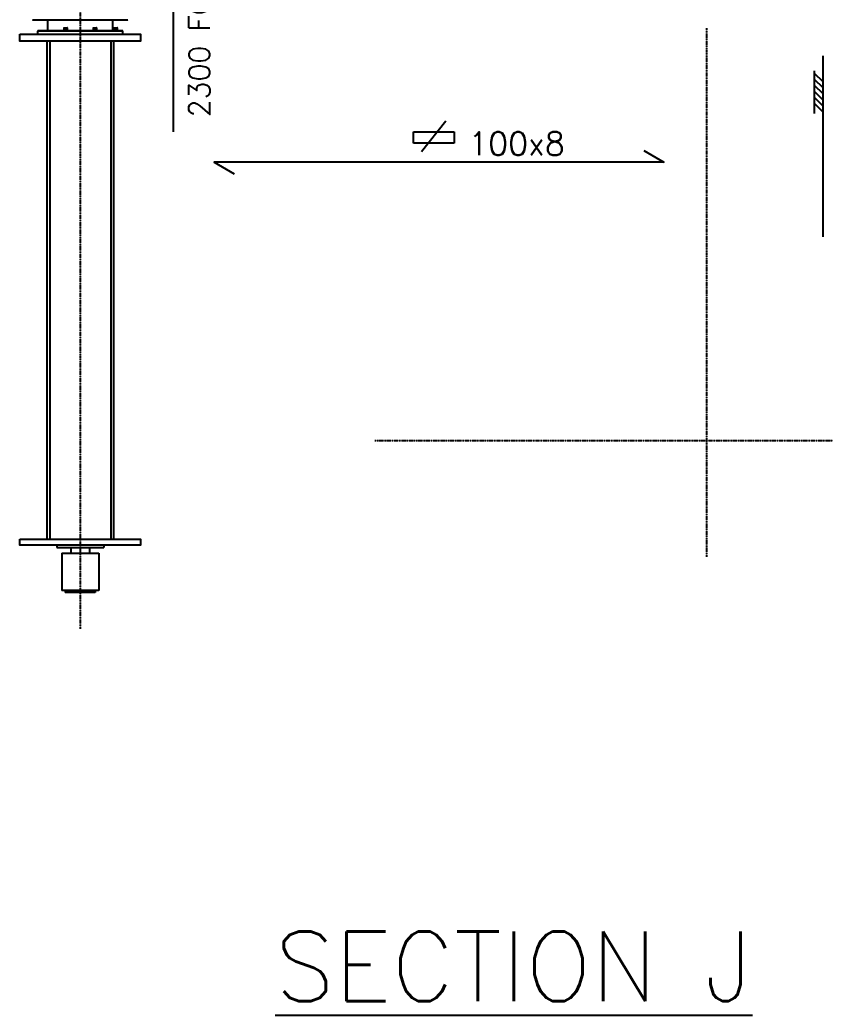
# Model space of a CAD drawing. Extents: x 53504 to 217282, y 25397 to 142583.
# Drawn here: x 169073 to 172543, y 129022 to 133308 of the extents above; entities that cross this region are included whole.
import ezdxf

# ---------------------------------------------------------------- set-up
doc = ezdxf.new("R2010")
doc.units = 0
doc.header["$LTSCALE"] = 250
doc.linetypes.add('PHANTOM', pattern=[2.1, 1.25, -0.2, 0.125, -0.2, 0.125, -0.2])
doc.layers.get('0').update_dxf_attribs({"linetype": 'CONTINUOUS'})
for name, color, linetype in [('_-0', 7, 'CONTINUOUS'), ('S0CO1', 1, 'CONTINUOUS'), ('S0DIM', 2, 'CONTINUOUS'), ('S0PH1', 1, 'PHANTOM'), ('S0TX2', 2, 'CONTINUOUS')]:
    doc.layers.add(name, color=color, linetype=linetype)
doc.styles.add('ROMANS', font='romans', dxfattribs={"height": 100})

# ---------------------------------------------------------------- blocks, each defined once
blk = doc.blocks.new('rorlangskips')
at = {"color": 0, "linetype": 'ByBlock'}
for p, q in [((-205, 1812), (205, 1812)), ((-205, 1812), (-204, 1811)), ((204, 1811), (-204, 1811)), ((-140, 1767.0003), (-140, 1811)), ((140, 1767.0003), (140, 1811)), ((204, 1811), (205, 1812)), ((-183, 1765), (-184, 1764)), ((169.9934, 1764), (-184, 1764)), ((-184, 1763.9997), (-184, 1751.0004)), ((169.0699, 1765), (-183, 1765)), ((-71.4428, 1767.5), (-71.4428, 1765)), ((-66.3191, 1767.5), (-71.4428, 1767.5)), ((-71.1428, 1776.5), (-71.1428, 1767.5)), ((-70.1428, 1777.5), (-65.8221, 1777.5)), ((-54.8428, 1767.5), (-66.3191, 1767.5)), ((-65.8221, 1777.5), (-56.1428, 1777.5)), ((-55.1428, 1767.5), (-55.1428, 1776.5)), ((-54.8428, 1765), (-54.8428, 1767.5)), ((54.8427, 1767.5), (54.8427, 1765)), ((66.319, 1767.5), (54.8427, 1767.5)), ((55.1427, 1776.5), (55.1427, 1767.5)), ((56.1427, 1777.5), (65.8216, 1777.5)), ((65.8216, 1777.5), (70.1427, 1777.5)), ((71.4427, 1767.5), (66.319, 1767.5)), ((71.1427, 1767.5), (71.1427, 1776.5)), ((71.4427, 1765), (71.4427, 1767.5)), ((144.1401, 1767.5), (144.1401, 1765)), ((160.1083, 1767.5), (144.1401, 1767.5)), ((144.4401, 1776.5005), (144.4401, 1767.5)), ((145.4401, 1777.5), (158.9073, 1777.5)), ((158.9073, 1777.5), (159.4401, 1777.5)), ((160.7401, 1767.5), (160.1083, 1767.5)), ((160.4401, 1767.5), (160.4401, 1776.5005)), ((160.7401, 1765), (160.7401, 1767.5)), ((183, 1765), (169.0699, 1765)), ((184, 1764), (169.9934, 1764)), ((184, 1764), (183, 1765)), ((184, 1751.0004), (184, 1763.9997)), ((-143.90034, 1720), (-143.90034, -425)), ((-131.52352, 1720), (-131.52352, -425)), ((131.52352, 1720), (131.52352, -425)), ((143.90034, 1720), (143.90034, -425)), ((-101.5, -450), (-101.5, -460)), ((-101.5, -460), (101.5, -460)), ((-40, -460), (-40, -485)), ((40, -460), (40, -485)), ((101.5, -450), (101.5, -460)), ((-80, -485), (-80, -645)), ((-80, -485), (80, -485)), ((80, -485), (80, -645)), ((80, -645), (-80, -645)), ((-65, -645), (-65, -655)), ((65, -655), (-65, -655)), ((65, -645), (65, -655))]:
    blk.add_line(p, q, dxfattribs=at)
for points in [[(-70.1429, 1777.4997), (-70.1666, 1777.4995, 0.0061541794), (-70.1905, 1777.4986, 0.0059764669), (-70.2146, 1777.4972, 0.0059336123), (-70.2388, 1777.4952, 0.0060653067), (-70.2633, 1777.4925, 0.0061292629), (-70.2878, 1777.4893, 0.0061765144), (-70.3125, 1777.4854, 0.0062102907), (-70.3372, 1777.4808, 0.0062756989), (-70.3621, 1777.4756, 0.0063146577), (-70.3869, 1777.4697, 0.0063709222), (-70.4118, 1777.4631, 0.0064055408), (-70.4367, 1777.4558, 0.0064592442), (-70.4615, 1777.4478, 0.0064916679), (-70.4863, 1777.4391, 0.0065405909), (-70.5109, 1777.4297, 0.0065699521), (-70.5355, 1777.4197, 0.0066141807), (-70.5599, 1777.4089, 0.006640408), (-70.5841, 1777.3974, 0.0066794604), (-70.6081, 1777.3852, 0.0067023), (-70.6319, 1777.3723, 0.006735883), (-70.6554, 1777.3587, 0.0067551518), (-70.6786, 1777.3444, 0.006782961), (-70.7014, 1777.3295, 0.006798503), (-70.7239, 1777.3139, 0.006820323), (-70.746, 1777.2976, 0.0068319678), (-70.7678, 1777.2807, 0.0068475193), (-70.789, 1777.2632, 0.0068552888), (-70.8098, 1777.2451, 0.006864699), (-70.8301, 1777.2264, 0.0068681219), (-70.8499, 1777.2072, 0.0068705169), (-70.8692, 1777.1874, 0.0068703822), (-70.8879, 1777.1671, 0.0068676882), (-70.906, 1777.1462, 0.0068639249), (-70.9235, 1777.125, 0.0068542082), (-70.9404, 1777.1033, 0.006846161), (-70.9566, 1777.0812, 0.0068303762), (-70.9722, 1777.0586, 0.0068183536), (-70.9872, 1777.0358, 0.006796047), (-71.0015, 1777.0126, 0.0067805254), (-71.0151, 1776.9891, 0.0067532467), (-71.0279, 1776.9653, 0.0067326521), (-71.0402, 1776.9413, 0.006696058), (-71.0517, 1776.9171, 0.0066768348), (-71.0625, 1776.8927, 0.006647375), (-71.0725, 1776.8681, 0.0066073331), (-71.0819, 1776.8434, 0.0065291496), (-71.0906, 1776.8187, 0.0065470978), (-71.0986, 1776.7938, 0.0066116442), (-71.1059, 1776.7689, 0.006417303), (-71.1125, 1776.7441, 0.005992024), (-71.1184, 1776.7194, 0.0064976937), (-71.1237, 1776.6944, 0.0075629238), (-71.1282, 1776.6688, 0.0058522859), (-71.1322, 1776.6449, 0.00230958), (-71.1354, 1776.6233, 0.0078979978), (-71.1381, 1776.5959, 0.013364479), (-71.1405, 1776.5543, 0.0066990834), (-71.1427, 1776.5, 0.0036330258)], [(-55.1424, 1776.5), (-55.1427, 1776.5237, 0.00614104), (-55.1436, 1776.5476, 0.005963373), (-55.1451, 1776.5717, 0.0059203051), (-55.1471, 1776.5959, 0.00605143), (-55.1498, 1776.6204, 0.0061149804), (-55.1531, 1776.6449, 0.0061619031), (-55.1571, 1776.6696, 0.0061954059), (-55.1617, 1776.6944, 0.0062605047), (-55.1669, 1776.7192, 0.0062992476), (-55.1729, 1776.7441, 0.0063552956), (-55.1795, 1776.769, 0.0063897873), (-55.1868, 1776.7938, 0.0064433596), (-55.1948, 1776.8187, 0.006475748), (-55.2035, 1776.8434, 0.0065246374), (-55.2129, 1776.8681, 0.0065540629), (-55.223, 1776.8927, 0.0065983597), (-55.2339, 1776.9171, 0.0066247557), (-55.2454, 1776.9413, 0.006663986), (-55.2576, 1776.9653, 0.0066870968), (-55.2705, 1776.9891, 0.0067209556), (-55.2841, 1777.0126, 0.0067406149), (-55.2984, 1777.0358, 0.0067688453), (-55.3134, 1777.0586, 0.0067848296), (-55.329, 1777.0812, 0.0068070288), (-55.3452, 1777.1033, 0.0068194073), (-55.3621, 1777.125, 0.0068359784), (-55.3797, 1777.1462, 0.0068438411), (-55.3978, 1777.1671, 0.0068523213), (-55.4165, 1777.1874, 0.0068586764), (-55.4357, 1777.2072, 0.0068678446), (-55.4555, 1777.2264, 0.0068733427), (-55.4758, 1777.2451, 0.0068765594), (-55.4966, 1777.2632, 0.0068744029), (-55.5179, 1777.2807, 0.0068629133), (-55.5396, 1777.2976, 0.00685408), (-55.5617, 1777.3139, 0.006838288), (-55.5842, 1777.3295, 0.0068259801), (-55.6071, 1777.3444, 0.0068031829), (-55.6303, 1777.3587, 0.0067872021), (-55.6538, 1777.3723, 0.0067594989), (-55.6776, 1777.3852, 0.0067384403), (-55.7016, 1777.3974, 0.0067013651), (-55.7259, 1777.4089, 0.0066816494), (-55.7503, 1777.4197, 0.0066517028), (-55.7749, 1777.4297, 0.0066111418), (-55.7995, 1777.4391, 0.006532439), (-55.8243, 1777.4478, 0.006549895), (-55.8492, 1777.4558, 0.0066139718), (-55.8741, 1777.4631, 0.0064190546), (-55.899, 1777.4697, 0.0059932252), (-55.9237, 1777.4755, 0.0064985099), (-55.9487, 1777.4808, 0.0075632422), (-55.9743, 1777.4854, 0.0058520212), (-55.9982, 1777.4893, 0.0023093651), (-56.0198, 1777.4925, 0.0078969142), (-56.0472, 1777.4952, 0.013360793), (-56.0889, 1777.4976, 0.0066964227), (-56.1433, 1777.4997, 0.0036313786)], [(56.1428, 1777.4997), (56.1191, 1777.4995, 0.0061514437), (56.0952, 1777.4986, 0.0059739466), (56.0711, 1777.4972, 0.005931254), (56.0468, 1777.4952, 0.0060630441), (56.0224, 1777.4925, 0.006127141), (55.9979, 1777.4893, 0.0061745416), (55.9732, 1777.4854, 0.0062084863), (55.9484, 1777.4808, 0.0062740554), (55.9236, 1777.4756, 0.0063131984), (55.8987, 1777.4697, 0.0063696436), (55.8738, 1777.4631, 0.0064044627), (55.8489, 1777.4558, 0.0064583623), (55.8241, 1777.4478, 0.0064910002), (55.7993, 1777.4391, 0.0065401328), (55.7746, 1777.4297, 0.0065697192), (55.7501, 1777.4197, 0.0066141678), (55.7257, 1777.4089, 0.006640628), (55.7015, 1777.3974, 0.0066799072), (55.6775, 1777.3852, 0.0067029839), (55.6537, 1777.3723, 0.0067367967), (55.6302, 1777.3587, 0.0067563021), (55.607, 1777.3444, 0.0067843383), (55.5841, 1777.3295, 0.006800115), (55.5616, 1777.3139, 0.0068221623), (55.5395, 1777.2976, 0.0068340256), (55.5178, 1777.2807, 0.006849768), (55.4965, 1777.2632, 0.0068577768), (55.4757, 1777.2451, 0.0068674747), (55.4554, 1777.2264, 0.0068709722), (55.4356, 1777.2072, 0.0068731539), (55.4164, 1777.1874, 0.0068731706), (55.3977, 1777.1671, 0.0068710258), (55.3796, 1777.1462, 0.0068675589), (55.3621, 1777.125, 0.0068578773), (55.3452, 1777.1033, 0.006849924), (55.3289, 1777.0812, 0.0068342736), (55.3133, 1777.0586, 0.0068223623), (55.2984, 1777.0358, 0.006800128), (55.2841, 1777.0126, 0.0067846779), (55.2705, 1776.9891, 0.0067574516), (55.2576, 1776.9653, 0.006736902), (55.2454, 1776.9413, 0.0067003263), (55.2339, 1776.9171, 0.0066811217), (55.2231, 1776.8927, 0.0066516606), (55.213, 1776.8681, 0.0066115986), (55.2036, 1776.8434, 0.0065333581), (55.195, 1776.8187, 0.0065512996), (55.187, 1776.7938, 0.0066158579), (55.1797, 1776.7689, 0.0064213512), (55.1731, 1776.7441, 0.0059957593), (55.1672, 1776.7194, 0.0065016844), (55.162, 1776.6944, 0.007567478), (55.1574, 1776.6688, 0.0058557249), (55.1535, 1776.6449, 0.0023109169), (55.1503, 1776.6233, 0.0079025007), (55.1476, 1776.5959, 0.013371688), (55.1452, 1776.5543, 0.006702488), (55.1431, 1776.5, 0.0036348142)], [(71.1422, 1776.5), (71.1419, 1776.5237, 0.0061550179), (71.1411, 1776.5476, 0.005977546), (71.1397, 1776.5717, 0.0059349491), (71.1377, 1776.5959, 0.0060669336), (71.1351, 1776.6204, 0.0061311819), (71.1318, 1776.6449, 0.0061787118), (71.1279, 1776.6696, 0.0062127721), (71.1233, 1776.6944, 0.0062784666), (71.1181, 1776.7192, 0.0063177101), (71.1122, 1776.7441, 0.0063742552), (71.1056, 1776.769, 0.00640915), (71.0984, 1776.7938, 0.0064631261), (71.0904, 1776.8187, 0.0064958138), (71.0817, 1776.8434, 0.0065449947), (71.0724, 1776.8681, 0.006574602), (71.0623, 1776.8927, 0.006619069), (71.0515, 1776.9171, 0.006645519), (71.04, 1776.9413, 0.0066847843), (71.0278, 1776.9653, 0.006707819), (71.0149, 1776.9891, 0.0067415854), (71.0013, 1777.0126, 0.006761015), (70.9871, 1777.0358, 0.0067889688), (70.9721, 1777.0586, 0.00680464), (70.9565, 1777.0812, 0.0068265817), (70.9403, 1777.1033, 0.0068382949), (70.9234, 1777.125, 0.0068538639), (70.9059, 1777.1462, 0.0068617409), (70.8878, 1777.1671, 0.0068713697), (70.8691, 1777.1874, 0.0068745192), (70.8498, 1777.2072, 0.0068760913), (70.83, 1777.2264, 0.0068759192), (70.8097, 1777.2451, 0.0068739644), (70.7889, 1777.2632, 0.0068703818), (70.7677, 1777.2807, 0.0068603664), (70.7459, 1777.2976, 0.0068521289), (70.7238, 1777.3139, 0.0068362458), (70.7013, 1777.3295, 0.0068240724), (70.6784, 1777.3444, 0.0068015697), (70.6552, 1777.3587, 0.0067858431), (70.6317, 1777.3723, 0.0067583511), (70.608, 1777.3852, 0.006737525), (70.5839, 1777.3974, 0.0067006834), (70.5597, 1777.4089, 0.0066812053), (70.5353, 1777.4197, 0.0066514843), (70.5107, 1777.4297, 0.0066111563), (70.4861, 1777.4391, 0.0065326716), (70.4613, 1777.4478, 0.0065503539), (70.4364, 1777.4558, 0.006614654), (70.4115, 1777.4631, 0.0064199356), (70.3866, 1777.4697, 0.0059942312), (70.3619, 1777.4755, 0.006499802), (70.3369, 1777.4808, 0.007565002), (70.3114, 1777.4854, 0.0058535851), (70.2875, 1777.4893, 0.0023100252), (70.2658, 1777.4925, 0.0078993049), (70.2384, 1777.4952, 0.013365528), (70.1967, 1777.4976, 0.0066990869), (70.1424, 1777.4997, 0.0036328941)], [(142.0002, 1764.9996), (141.9528, 1765.0002, -0.0061425819), (141.905, 1765.0019, -0.0059649909), (141.8568, 1765.0048, -0.0059220297), (141.8082, 1765.0089, -0.006053306), (141.7594, 1765.0143, -0.006116993), (141.7103, 1765.0208, -0.0061640401), (141.6609, 1765.0287, -0.006197664), (141.6114, 1765.0379, -0.006262888), (141.5617, 1765.0484, -0.0063017469), (141.5119, 1765.0603, -0.0063579093), (141.4622, 1765.0735, -0.0063925058), (141.4124, 1765.0881, -0.0064461817), (141.3627, 1765.1041, -0.0064786619), (141.3132, 1765.1215, -0.0065276408), (141.2638, 1765.1404, -0.0065571426), (141.2147, 1765.1606, -0.0066015129), (141.1659, 1765.1822, -0.0066279672), (141.1175, 1765.2052, -0.0066672513), (141.0694, 1765.2297, -0.0066904023), (141.0219, 1765.2555, -0.006724299), (140.9749, 1765.2827, -0.0067439718), (140.9285, 1765.3112, -0.0067722011), (140.8828, 1765.3412, -0.0067881993), (140.8377, 1765.3724, -0.0068104401), (140.7935, 1765.4049, -0.0068227232), (140.7501, 1765.4387, -0.006839062), (140.7076, 1765.4737, -0.0068471392), (140.6659, 1765.5099, -0.0068563229), (140.6253, 1765.5473, -0.0068615846), (140.5857, 1765.5858, -0.006867753), (140.5472, 1765.6254, -0.006870412), (140.5099, 1765.666, -0.006870198), (140.4736, 1765.7076, -0.0068671388), (140.4386, 1765.7502, -0.0068568164), (140.4048, 1765.7936, -0.0068485708), (140.3723, 1765.8378, -0.0068328784), (140.3411, 1765.8829, -0.0068208441), (140.3112, 1765.9286, -0.0067984491), (140.2827, 1765.975, -0.0067828547), (140.2555, 1766.022, -0.0067555104), (140.2297, 1766.0695, -0.0067348388), (140.2053, 1766.1176, -0.0066981567), (140.1823, 1766.166, -0.0066788437), (140.1607, 1766.2148, -0.0066492901), (140.1405, 1766.2639, -0.0066091437), (140.1217, 1766.3133, -0.0065308461), (140.1044, 1766.3628, -0.0065486981), (140.0884, 1766.4125, -0.0066131577), (140.0739, 1766.4624, -0.006418664), (140.0607, 1766.5121, -0.0059932001), (140.0489, 1766.5614, -0.0064988607), (140.0384, 1766.6115, -0.0075641379), (140.0292, 1766.6625, -0.0058531058), (140.0214, 1766.7104, -0.0023098772), (140.015, 1766.7536, -0.0078989299), (140.0095, 1766.8084, -0.013365597), (140.0047, 1766.8918, -0.0066994348), (140.0004, 1767.0003, -0.0036331624)], [(145.4396, 1777.5003), (145.4159, 1777.5, 0.0061517941), (145.392, 1777.4991, 0.0059734978), (145.368, 1777.4976, 0.0059300117), (145.3437, 1777.4956, 0.0060609862), (145.3193, 1777.4929, 0.0061242227), (145.2948, 1777.4896, 0.00617079), (145.2702, 1777.4857, 0.0062038692), (145.2454, 1777.4811, 0.0062685748), (145.2206, 1777.4758, 0.0063068369), (145.1958, 1777.4699, 0.0063624151), (145.1709, 1777.4633, 0.00639636), (145.1461, 1777.456, 0.0064493992), (145.1212, 1777.448, 0.0064811817), (145.0965, 1777.4393, 0.006529478), (145.0718, 1777.4299, 0.0065582446), (145.0473, 1777.4198, 0.006601897), (145.0229, 1777.409, 0.0066275886), (144.9987, 1777.3975, 0.0066661296), (144.9747, 1777.3852, 0.0066885037), (144.951, 1777.3723, 0.0067216487), (144.9275, 1777.3587, 0.0067405377), (144.9043, 1777.3444, 0.0067680069), (144.8814, 1777.3295, 0.0067832469), (144.8589, 1777.3139, 0.006804782), (144.8368, 1777.2976, 0.006816279), (144.8151, 1777.2807, 0.0068318093), (144.7939, 1777.2632, 0.0068393242), (144.7731, 1777.2451, 0.0068482043), (144.7528, 1777.2264, 0.0068523371), (144.733, 1777.2072, 0.0068567754), (144.7137, 1777.1874, 0.0068566904), (144.695, 1777.1671, 0.0068520632), (144.6769, 1777.1463, 0.0068477114), (144.6594, 1777.125, 0.006838631), (144.6425, 1777.1033, 0.0068309474), (144.6262, 1777.0812, 0.0068152902), (144.6106, 1777.0587, 0.0068035236), (144.5957, 1777.0358, 0.0067816006), (144.5814, 1777.0126, 0.0067664804), (144.5678, 1776.9891, 0.0067396313), (144.5549, 1776.9654, 0.006719511), (144.5426, 1776.9414, 0.0066834417), (144.5311, 1776.9172, 0.0066647591), (144.5203, 1776.8928, 0.0066358658), (144.5102, 1776.8682, 0.0065964558), (144.5008, 1776.8436, 0.006518959), (144.4921, 1776.8188, 0.0065374874), (144.4841, 1776.794, 0.0066025602), (144.4768, 1776.7691, 0.0064091367), (144.4702, 1776.7443, 0.0059849693), (144.4642, 1776.7196, 0.0064906978), (144.459, 1776.6946, 0.0075556504), (144.4543, 1776.6691, 0.0058473792), (144.4504, 1776.6452, 0.0023078027), (144.4472, 1776.6237, 0.0078924278), (144.4444, 1776.5963, 0.013357824), (144.442, 1776.5547, 0.006697009), (144.4398, 1776.5005, 0.0036322257)], [(160.44, 1776.5005), (160.4398, 1776.5241, 0.0061540952), (160.4389, 1776.548, 0.0059759764), (160.4375, 1776.5721, 0.0059327134), (160.4354, 1776.5963, 0.0060639809), (160.4328, 1776.6207, 0.0061274908), (160.4295, 1776.6452, 0.0061743112), (160.4256, 1776.6699, 0.0062076411), (160.421, 1776.6946, 0.0062726032), (160.4157, 1776.7194, 0.006311109), (160.4098, 1776.7443, 0.0063669278), (160.4032, 1776.7692, 0.0064010983), (160.3959, 1776.794, 0.006454361), (160.3879, 1776.8188, 0.0064863482), (160.3792, 1776.8436, 0.0065348447), (160.3698, 1776.8683, 0.0065637897), (160.3598, 1776.8928, 0.0066076141), (160.3489, 1776.9172, 0.0066334536), (160.3374, 1776.9414, 0.0066721338), (160.3252, 1776.9654, 0.0066946211), (160.3123, 1776.9891, 0.0067278698), (160.2987, 1777.0126, 0.0067468327), (160.2845, 1777.0358, 0.0067743616), (160.2695, 1777.0587, 0.0067896398), (160.2539, 1777.0812, 0.0068112079), (160.2376, 1777.1033, 0.00682268), (160.2208, 1777.125, 0.0068381397), (160.2032, 1777.1463, 0.0068456657), (160.1851, 1777.1671, 0.0068546636), (160.1664, 1777.1874, 0.0068584421), (160.1472, 1777.2072, 0.0068620223), (160.1274, 1777.2264, 0.0068618217), (160.1071, 1777.2451, 0.0068577956), (160.0863, 1777.2632, 0.0068535139), (160.065, 1777.2807, 0.0068440687), (160.0433, 1777.2976, 0.006836119), (160.0212, 1777.3139, 0.0068202839), (159.9987, 1777.3295, 0.0068082893), (159.9758, 1777.3444, 0.0067861039), (159.9526, 1777.3587, 0.0067707117), (159.9291, 1777.3723, 0.0067435897), (159.9054, 1777.3852, 0.0067231787), (159.8814, 1777.3975, 0.0066868129), (159.8572, 1777.409, 0.0066678251), (159.8328, 1777.4198, 0.0066386284), (159.8082, 1777.4299, 0.006598895), (159.7835, 1777.4393, 0.0065210746), (159.7588, 1777.448, 0.0065392967), (159.734, 1777.456, 0.0066040772), (159.709, 1777.4633, 0.0064102923), (159.6842, 1777.4699, 0.0059857774), (159.6595, 1777.4758, 0.00649127), (159.6345, 1777.4811, 0.0075559217), (159.609, 1777.4857, 0.005847269), (159.5851, 1777.4896, 0.00230769), (159.5635, 1777.4929, 0.0078918239), (159.5361, 1777.4956, 0.013355639), (159.4945, 1777.4981, 0.0066954029), (159.4402, 1777.5003, 0.003631226)]]:
    blk.add_lwpolyline(points, format="xyb", dxfattribs=at)
for points in [[(-260, 1751), (260, 1751), (260, 1720), (-260, 1720)], [(-260, -425), (260, -425), (260, -450), (-260, -450)]]:
    blk.add_lwpolyline(points, close=True, dxfattribs=at)
blk = doc.blocks.new('FLST-2')
at = {"layer": 'S0TX2', "color": 1}
for p, q in [((-221.6, 65.4), (-117, 197.8)), ((-256, 101.1), (-256, 151.1)), ((-256, 151.1), (-81, 151.1)), ((-81, 151.1), (-81, 101.1)), ((-81, 101.1), (-256, 101.1))]:
    blk.add_line(p, q, dxfattribs=at)
at = {"layer": 'S0TX2', "style": 'ROMANS'}
blk.add_attdef('FL.ST', (-20.1, 50), '', height=100, dxfattribs=at)
blk = doc.blocks.new('*X7')
at = {"color": 0}
for p, q in [((13410.3, 17177.2), (13450.3, 17217.2)), ((13438.6, 17177.2), (13478.6, 17217.2)), ((13466.9, 17177.2), (13506.9, 17217.2)), ((13495.2, 17177.2), (13535.2, 17217.2)), ((13523.5, 17177.2), (13563.5, 17217.2)), ((13551.8, 17177.2), (13591.8, 17217.2))]:
    blk.add_line(p, q, dxfattribs=at)
blk = doc.blocks.new('TYKK')
at = {"layer": 'S0CO1'}
for p, q in [((-2.04, 0.816), (2.04, 0.816)), ((-2.04, 0), (2.04, 0))]:
    blk.add_line(p, q, dxfattribs=at)
at = {"layer": 'S0CO1', "xscale": 0.0204, "yscale": 0.0204, "zscale": 0.0204}
blk.add_blockref('*X7', (-275.405, -350.414), dxfattribs=at)

msp = doc.modelspace()

# ---------------------------------------------------------------- linework, layer by layer
at = {"layer": 'S0DIM', "color": 0}
for p, q in [((169733.047, 133605.135), (169733.047, 132826.159)), ((172533.047, 133153.477), (172533.047, 132374.501))]:
    msp.add_line(p, q, dxfattribs=at)
at = {"layer": 'S0PH1', "color": 0, "ltscale": 0.02}
for p, q in [((169333.047, 135145.899), (169333.047, 130685.986)), ((172033.047, 130996.227), (172033.047, 133273.195)), ((170602.071, 131496.227), (173464.022, 131496.227))]:
    msp.add_line(p, q, dxfattribs=at)
at = {"layer": 'S0TX2', "color": 0}
msp.add_lwpolyline([(171761.336, 132745.224), (171847.938, 132695.224), (169910.144, 132695.224), (169996.746, 132645.224)], dxfattribs=at)

# ---------------------------------------------------------------- block references
at = {"layer": 'S0CO1', "color": 0}
msp.add_blockref('rorlangskips', (169333.047, 131496.227), dxfattribs=at)
at = {"layer": 'S0DIM', "color": 0, "extrusion": (0, 0, -1), "xscale": -45, "yscale": 45, "zscale": -45, "rotation": 90}
msp.add_blockref('TYKK', (-172496.327, 132996.657), dxfattribs=at)
at = {"layer": 'S0TX2', "color": 0}
msp.add_blockref('FLST-2', (171025.757, 132675.678), dxfattribs=at).add_auto_attribs({'FL.ST': '100x8'})

# ---------------------------------------------------------------- texts
at = {"layer": '_-0', "linetype": 'ByBlock', "style": 'ROMANS'}
msp.add_text('%%USECTION J', height=300, dxfattribs=at).set_placement((170172.477, 129081.68))
at = {"layer": 'S0DIM', "color": 0, "style": 'ROMANS', "text_generation_flag": 6}
msp.add_text('2300 FCL.', height=90, rotation=270, dxfattribs=at).set_placement((169891.018, 132888.651))

doc.saveas('drawing.dxf')
